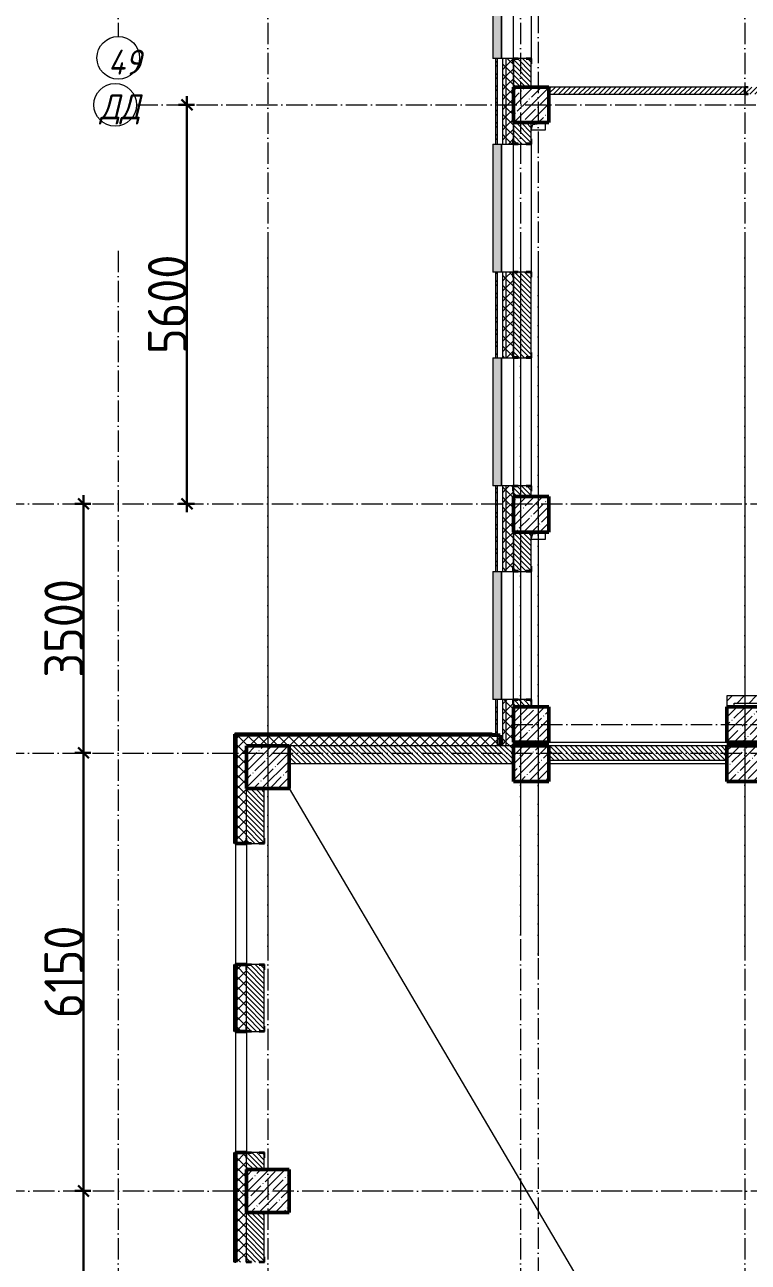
# Model space of a CAD drawing. Header units: millimetres. Extents: x 35697 to 388678, y -91946 to 171347.
# Drawn here: x 351407 to 361571, y -51182 to -33807 of the extents above; entities that cross this region are included whole.
import ezdxf

# ---------------------------------------------------------------- set-up
doc = ezdxf.new("R2010")
doc.units = ezdxf.units.MM
doc.linetypes.add('50_200_ШТРИХ_1Т_ш5_п1_п1_', pattern=[700, 500, -100, 0, -100])
for name, color, linetype, lineweight in [('A-____-____-DIMS', 7, 'Continuous', 9), ('A-DETL-____-OTLN-4', 7, 'Continuous', 18), ('A-FLOR-____-OTLN', 7, 'Continuous', 9), ('A-GENM-____-MCUT', 7, 'Continuous', 25), ('A-GENM-____-OTLN', 7, 'Continuous', 9), ('A-GENM-____-OTLN-1', 7, 'Continuous', 25), ('A-GLAZ-____-OTLN', 7, 'Continuous', 9), ('A-WALL-____-MCUT', 7, 'Continuous', 13), ('A-WALL-____-MCUT-1', 7, 'Continuous', 9), ('A-WALL-____-MCUT-2', 7, 'Continuous', 50), ('A-WALL-____-MCUT-3', 7, 'Continuous', 9), ('A-WALL-____-OTLN', 7, 'Continuous', 9), ('A-WALL-____-PATT-1', 7, 'Continuous', 9), ('A-WALL-FNSH-MCUT-1', 7, 'Continuous', 9), ('S-COLS-____-MCUT', 7, 'Continuous', 50), ('S-COLS-____-OTLN', 7, 'Continuous', 9), ('S-GRID-____-IDEN', 7, 'Continuous', 9), ('S-GRID-____-OTLN-1', 7, '50_200_ШТРИХ_1Т_ш5_п1_п1_', 9), ('стяжа', 7, 'Continuous', 30)]:
    doc.layers.add(name, color=color, linetype=linetype, lineweight=lineweight)
doc.layers.add('A-GLAZ-____-OTLN-1', color=7, linetype='Continuous', lineweight=9, true_color=0xc0c0c0)
doc.styles.add('ISOCPEUR_I_9', font='isocpeui.ttf', dxfattribs={"width": 0.9, "height": 250})
doc.styles.add('СПДС', font='isocpeur.ttf', dxfattribs={"width": 0.9})
doc.dimstyles.new('ISO-2_5_0_9К_БОЛЬШОЙ_ОСИ', dxfattribs={"dimscale": 304.8, "dimtxt": 248.995294, "dimasz": 0.492126, "dimexe": 0.393701, "dimexo": 0, "dimgap": 0, "dimtad": 1, "dimdec": 0, "dimzin": 0, "dimdsep": 46, "dimtxsty": 'ISOCPEUR_I_9', "dimblk1": 'OBLIQUE', "dimblk2": 'OBLIQUE', "dimsah": 1, "dimcen": 0.09, "dimdle": 0.393701, "dimazin": 0, "dimtfac": 1, "dimtdec": 4, "dimtix": 1, "dimtmove": 0, "dimatfit": 3, "dimfxl": 1, "dimtvp": 1, "dimtolj": 1, "dimtzin": 0, "dimarcsym": 2})
pattern_1 = [(45, (-77750, -42681.04), (-114.04925, 114.04925), []), (45, (-77635.95, -42681.04), (-114.04925, 114.04925), [201.613, -40.323, 3.353, -36.97])]
pattern_2 = [(135, (283770.707, -86863.456), (-35.35534, -35.35534), [])]
pattern_3 = [(45, (283770.71, -86863.46), (-70.71068, 70.71068), []), (135, (283770.71, -86863.46), (-70.71068, -70.71068), [])]
pattern_4 = [(45, (-74750, -43231.04), (-114.04925, 114.04925), []), (45, (-74635.95, -43231.04), (-114.04925, 114.04925), [201.613, -40.323, 3.353, -36.97])]
pattern_5 = [(45, (-77750, -43231.04), (-114.04925, 114.04925), []), (45, (-77635.95, -43231.04), (-114.04925, 114.04925), [201.613, -40.323, 3.353, -36.97])]
pattern_6 = [(45, (-74750, -42681.04), (-114.04925, 114.04925), []), (45, (-74635.95, -42681.04), (-114.04925, 114.04925), [201.613, -40.323, 3.353, -36.97])]
pattern_7 = [(45, (283770.71, -86863.46), (-84.85281, 84.85281), [])]

# ---------------------------------------------------------------- blocks, each defined once
blk = doc.blocks.new('BSC_Колонна _Прямоугольная - 500х500-V34-АР1_План отверстий 3 этажа в осях 1-64_Ю-ЯЯ')
at = {"layer": 'S-COLS-____-OTLN'}
h = blk.add_hatch(dxfattribs=at)
h.set_pattern_fill('FP_42', color=256, style=0, pattern_type=2)
h.set_pattern_definition(pattern_1)
h.paths.add_polyline_path([(-250, -250), (250, -250), (250, 250), (-250, 250)], flags=0)
at = {"layer": 'S-COLS-____-MCUT'}
for p, q in [((250, 250), (-250, 250)), ((-250, 250), (-250, -250)), ((250, -250), (250, 250)), ((-250, -250), (250, -250))]:
    blk.add_line(p, q, dxfattribs=at)
blk = doc.blocks.new('BSC_Колонна _Прямоугольная - 500х500-V39-АР1_План отверстий 3 этажа в осях 1-64_Ю-ЯЯ')
at = {"layer": 'S-COLS-____-OTLN'}
h = blk.add_hatch(dxfattribs=at)
h.set_pattern_fill('FP_47', color=256, style=0, pattern_type=2)
h.set_pattern_definition([(315, (-51931.04, 74750), (114.04925, 114.04925), []), (315, (-51931.04, 74635.95), (114.04925, 114.04925), [201.613, -40.323, 3.353, -36.97])])
h.paths.add_polyline_path([(-250, 250), (-250, -250), (250, -250), (250, 250)], flags=0)
at = {"layer": 'S-COLS-____-MCUT'}
for p, q in [((250, 250), (-250, 250)), ((-250, 250), (-250, -250)), ((250, -250), (250, 250)), ((-250, -250), (250, -250))]:
    blk.add_line(p, q, dxfattribs=at)
blk = doc.blocks.new('BSC_Колонна _Прямоугольная - 500х500-V56-АР1_План отверстий 3 этажа в осях 1-64_Ю-ЯЯ')
at = {"layer": 'S-COLS-____-OTLN'}
h = blk.add_hatch(dxfattribs=at)
h.set_pattern_fill('FP_64', color=256, style=0, pattern_type=2)
h.set_pattern_definition(pattern_4)
h.paths.add_polyline_path([(-250, -250), (250, -250), (250, 250), (-250, 250)], flags=0)
at = {"layer": 'S-COLS-____-MCUT'}
for p, q in [((250, 250), (-250, 250)), ((-250, 250), (-250, -250)), ((250, -250), (250, 250)), ((-250, -250), (250, -250))]:
    blk.add_line(p, q, dxfattribs=at)
blk = doc.blocks.new('BSC_Колонна _Прямоугольная - 500х500-V113-АР1_План отверстий 3 этажа в осях 1-64_Ю-ЯЯ')
at = {"layer": 'S-COLS-____-OTLN'}
h = blk.add_hatch(dxfattribs=at)
h.set_pattern_fill('FP_118', color=256, style=0, pattern_type=2)
h.set_pattern_definition([(315, (-46181.04, 74750), (114.04925, 114.04925), []), (315, (-46181.04, 74635.95), (114.04925, 114.04925), [201.613, -40.323, 3.353, -36.97])])
h.paths.add_polyline_path([(-250, 250), (-250, -250), (250, -250), (250, 250)], flags=0)
at = {"layer": 'S-COLS-____-MCUT'}
for p, q in [((250, 250), (-250, 250)), ((-250, 250), (-250, -250)), ((250, -250), (250, 250)), ((-250, -250), (250, -250))]:
    blk.add_line(p, q, dxfattribs=at)
blk = doc.blocks.new('BSC_Колонна _Прямоугольная - 500х500-V118-АР1_План отверстий 3 этажа в осях 1-64_Ю-ЯЯ')
at = {"layer": 'S-COLS-____-OTLN'}
h = blk.add_hatch(dxfattribs=at)
h.set_pattern_fill('FP_123', color=256, style=0, pattern_type=2)
h.set_pattern_definition(pattern_5)
h.paths.add_polyline_path([(-250, -250), (250, -250), (250, 250), (-250, 250)], flags=0)
at = {"layer": 'S-COLS-____-MCUT'}
for p, q in [((250, 250), (-250, 250)), ((-250, 250), (-250, -250)), ((250, -250), (250, 250)), ((-250, -250), (250, -250))]:
    blk.add_line(p, q, dxfattribs=at)
blk = doc.blocks.new('BSC_Колонна _Прямоугольная - 500х500-V119-АР1_План отверстий 3 этажа в осях 1-64_Ю-ЯЯ')
at = {"layer": 'S-COLS-____-OTLN'}
h = blk.add_hatch(dxfattribs=at)
h.set_pattern_fill('FP_124', color=256, style=0, pattern_type=2)
h.set_pattern_definition(pattern_6)
h.paths.add_polyline_path([(-250, -250), (250, -250), (250, 250), (-250, 250), (-250, 12)], flags=0)
at = {"layer": 'S-COLS-____-MCUT'}
for p, q in [((250, 250), (-250, 250)), ((-250, 250), (-250, -250)), ((250, -250), (250, 250)), ((-250, -250), (250, -250))]:
    blk.add_line(p, q, dxfattribs=at)
blk = doc.blocks.new('Фахверк_СКБ_Уголок - 250_2700-27497298-АР1_План отверстий 3 этажа в осях 1-64_Ю-ЯЯ')
at = {"layer": 'A-GENM-____-MCUT'}
for p, q in [((200, 181), (125, 181)), ((125, 181), (125, 106)), ((131, 106), (131, 175)), ((131, 175), (200, 175)), ((200, 175), (200, 181)), ((125, 106), (131, 106)), ((131, -6), (125, -6)), ((125, -6), (125, -81)), ((125, -81), (200, -81)), ((131, -75), (131, -6)), ((200, -75), (131, -75)), ((200, -81), (200, -75))]:
    blk.add_line(p, q, dxfattribs=at)
blk = doc.blocks.new('Фахверк_СКБ_Уголок - 250_2700_1-27501432-АР1_План отверстий 3 этажа в осях 1-64_Ю-ЯЯ')
at = {"layer": 'A-GENM-____-MCUT'}
for p, q in [((200, 181), (125, 181)), ((125, 181), (125, 106)), ((131, 106), (131, 175)), ((131, 175), (200, 175)), ((200, 175), (200, 181)), ((125, 106), (131, 106)), ((131, -6), (125, -6)), ((125, -6), (125, -81)), ((125, -81), (200, -81)), ((131, -75), (131, -6)), ((200, -75), (131, -75)), ((200, -81), (200, -75))]:
    blk.add_line(p, q, dxfattribs=at)
blk = doc.blocks.new('154_Фахверк_СКБ_Швеллер - Тип_100_3380-28543384-АР1_План отверстий 3 этажа в осях 1-64_Ю-ЯЯ')
at = {"layer": 'A-GENM-____-MCUT'}
for p, q in [((175, 50), (125, 50)), ((125, 50), (125, -50)), ((128, 47), (175, 47)), ((128, -47), (128, 47)), ((175, 47), (175, 50)), ((125, -50), (175, -50)), ((175, -47), (128, -47)), ((175, -50), (175, -47))]:
    blk.add_line(p, q, dxfattribs=at)
blk = doc.blocks.new('AR_Отверстие прямоугольное _в плите_ - AR_Отверстие прямоугольное _в плите_-V175-АР1_План отверстий 3 этажа в осях 1-64_Ю-ЯЯ')
at = {"layer": 'A-GENM-____-OTLN'}
for p, q in [((-100, -50), (-75, 25)), ((-75, 25), (100, 50)), ((100, -50), (100, 50)), ((-100, -50), (100, -50))]:
    blk.add_line(p, q, dxfattribs=at)
blk = doc.blocks.new('Отлив_СКБ - Отлив витража_120_НВФ-31885689-АР1_План отверстий 3 этажа в осях 1-64_Ю-ЯЯ')
at = {"layer": 'A-GLAZ-____-OTLN-1'}
for points in [[(1800, 2), (1800, 120), (0, 120), (0, 2), (737, 2)], [(1800, 0), (1800, 2), (0, 2), (0, 0), (737, 0)]]:
    blk.add_hatch(color=256, dxfattribs=at).paths.add_polyline_path(points, flags=0)
at = {"layer": 'A-GLAZ-____-OTLN'}
for p, q in [((0, 83), (0, 120)), ((1800, 120), (0, 120)), ((0, 2), (1800, 2)), ((1800, 120), (1800, 83)), ((1800, 0), (0, 0))]:
    blk.add_line(p, q, dxfattribs=at)
blk = doc.blocks.new('Стены 10 - Стены 4-31628020-АР1_План отверстий 3 этажа в осях 1-64_Ю-ЯЯ')
at = {"layer": 'A-WALL-____-MCUT'}
for p, q in [((23850, 9731), (23800, 9731)), ((23800, 9731), (23800, 9711)), ((23850, 9711), (23850, 9731)), ((23800, 9711), (23850, 9711))]:
    blk.add_line(p, q, dxfattribs=at)
blk = doc.blocks.new('BSC_Колонна _Прямоугольная - 600х600-25984397-АР1_План отверстий 3 этажа в осях 1-64_А-ГГ')
at = {"layer": 'S-COLS-____-OTLN'}
h = blk.add_hatch(dxfattribs=at)
h.set_pattern_fill('FP_47', color=256, style=0, pattern_type=2)
h.set_pattern_definition([(45, (-71050, -42631.04), (-114.04925, 114.04925), []), (45, (-70935.95, -42631.04), (-114.04925, 114.04925), [201.613, -40.323, 3.353, -36.97])])
h.paths.add_polyline_path([(-300, -300), (300, -300), (300, 300), (-300, 300)], flags=0)
at = {"layer": 'S-COLS-____-MCUT'}
for p, q in [((300, 300), (-300, 300)), ((-300, 300), (-300, -300)), ((300, -300), (300, 300)), ((-300, -300), (300, -300))]:
    blk.add_line(p, q, dxfattribs=at)
blk = doc.blocks.new('BSC_Колонна _Прямоугольная - 600х600-V14-АР1_План отверстий 3 этажа в осях 1-64_А-ГГ')
at = {"layer": 'S-COLS-____-OTLN'}
h = blk.add_hatch(dxfattribs=at)
h.set_pattern_fill('FP_50', color=256, style=0, pattern_type=2)
h.set_pattern_definition([(315, (-36681.04, 71050), (114.04925, 114.04925), []), (315, (-36681.04, 70935.95), (114.04925, 114.04925), [201.613, -40.323, 3.353, -36.97])])
h.paths.add_polyline_path([(-300, 300), (-300, -300), (300, -300), (300, 300)], flags=0)
at = {"layer": 'S-COLS-____-MCUT'}
for p, q in [((300, 300), (-300, 300)), ((-300, 300), (-300, -300)), ((300, -300), (300, 300)), ((-300, -300), (300, -300))]:
    blk.add_line(p, q, dxfattribs=at)
blk = doc.blocks.new('BSC_Колонна _Прямоугольная - 500х500-V21-АР1_План отверстий 3 этажа в осях 1-64_А-ГГ')
at = {"layer": 'S-COLS-____-OTLN'}
h = blk.add_hatch(dxfattribs=at)
h.set_pattern_fill('FP_58', color=256, style=0, pattern_type=2)
h.set_pattern_definition(pattern_1)
h.paths.add_polyline_path([(-250, -250), (250, -250), (250, 250), (-250, 250)], flags=0)
at = {"layer": 'S-COLS-____-MCUT'}
for p, q in [((250, 250), (-250, 250)), ((-250, 250), (-250, -250)), ((250, -250), (250, 250)), ((-250, -250), (250, -250))]:
    blk.add_line(p, q, dxfattribs=at)
blk = doc.blocks.new('BSC_Колонна _Прямоугольная - 500х500-V87-АР1_План отверстий 3 этажа в осях 1-64_А-ГГ')
at = {"layer": 'S-COLS-____-OTLN'}
h = blk.add_hatch(dxfattribs=at)
h.set_pattern_fill('FP_124', color=256, style=0, pattern_type=2)
h.set_pattern_definition(pattern_4)
h.paths.add_polyline_path([(-250, -250), (250, -250), (250, 250), (-250, 250)], flags=0)
at = {"layer": 'S-COLS-____-MCUT'}
for p, q in [((250, 250), (-250, 250)), ((-250, 250), (-250, -250)), ((250, -250), (250, 250)), ((-250, -250), (250, -250))]:
    blk.add_line(p, q, dxfattribs=at)
blk = doc.blocks.new('BSC_Колонна _Прямоугольная - 500х500-V142-АР1_План отверстий 3 этажа в осях 1-64_А-ГГ')
at = {"layer": 'S-COLS-____-OTLN'}
h = blk.add_hatch(dxfattribs=at)
h.set_pattern_fill('FP_165', color=256, style=0, pattern_type=2)
h.set_pattern_definition(pattern_5)
h.paths.add_polyline_path([(-250, -250), (250, -250), (250, 250), (-250, 250)], flags=0)
at = {"layer": 'S-COLS-____-MCUT'}
for p, q in [((250, 250), (-250, 250)), ((-250, 250), (-250, -250)), ((250, -250), (250, 250)), ((-250, -250), (250, -250))]:
    blk.add_line(p, q, dxfattribs=at)
blk = doc.blocks.new('BSC_Колонна _Прямоугольная - 500х500-V143-АР1_План отверстий 3 этажа в осях 1-64_А-ГГ')
at = {"layer": 'S-COLS-____-OTLN'}
h = blk.add_hatch(dxfattribs=at)
h.set_pattern_fill('FP_166', color=256, style=0, pattern_type=2)
h.set_pattern_definition(pattern_6)
h.paths.add_polyline_path([(-250, -250), (250, -250), (250, 250), (-250, 250)], flags=0)
at = {"layer": 'S-COLS-____-MCUT'}
for p, q in [((250, 250), (-250, 250)), ((-250, 250), (-250, -250)), ((250, -250), (250, 250)), ((-250, -250), (250, -250))]:
    blk.add_line(p, q, dxfattribs=at)
blk = doc.blocks.new('Фахверк_СКБ_Уголок - 250_3380-27498580-АР1_План отверстий 3 этажа в осях 1-64_А-ГГ')
at = {"layer": 'A-GENM-____-MCUT'}
for p, q in [((200, 181), (125, 181)), ((125, 181), (125, 106)), ((131, 106), (131, 175)), ((131, 175), (200, 175)), ((200, 175), (200, 181)), ((125, 106), (131, 106)), ((131, -6), (125, -6)), ((125, -6), (125, -81)), ((125, -81), (200, -81)), ((131, -75), (131, -6)), ((200, -75), (131, -75)), ((200, -81), (200, -75))]:
    blk.add_line(p, q, dxfattribs=at)
blk = doc.blocks.new('Стены 10 - Стены 4-31628020-АР1_План отверстий 3 этажа в осях 1-64_А-ГГ')
at = {"layer": 'A-WALL-____-MCUT-3'}
for p, q in [((23850, 9731), (23800, 9731)), ((23800, 9731), (23800, 9711)), ((23850, 9711), (23850, 9731)), ((23800, 9711), (23850, 9711))]:
    blk.add_line(p, q, dxfattribs=at)
blk = doc.blocks.new('Ось сетки - Круг_Ø6_00__ISO-2_5_0_9K_-25732049-АР1_План отверстий 3 этажа в осях 1-64_Ю-ЯЯ')
at = {"layer": 'S-GRID-____-IDEN'}
blk.add_circle((0, 0), 3, dxfattribs=at)
blk = doc.blocks.new('_Oblique')
at = {"color": 0, "linetype": 'ByBlock', "lineweight": -2}
blk.add_line((-0.5, -0.5), (0.5, 0.5), dxfattribs=at)
blk = doc.blocks.new('*D2194')
at = {"layer": 'A-____-____-DIMS', "color": 0, "lineweight": -2, "transparency": 16777216}
for p, q in [((353686, -34812), (353686, -40652)), ((353792, -34932), (353566, -34932)), ((353792, -40532), (353566, -40532))]:
    blk.add_line(p, q, dxfattribs=at)
at = {"layer": 'Defpoints', "color": 0, "transparency": 16777216}
for p in [(353792, -34932), (353686, -40532), (353792, -40532)]:
    blk.add_point(p, dxfattribs=at)
at = {"layer": 'A-____-____-DIMS', "color": 0, "lineweight": -2, "transparency": 16777216, "xscale": 150, "yscale": 150, "zscale": 150}
for p, rotation in [((353686, -34932), 90), ((353686, -40532), 270)]:
    blk.add_blockref('_Oblique', p, dxfattribs=dict(at, rotation=rotation))
at = {"layer": 'A-____-____-DIMS', "color": 0, "transparency": 16777216, "insert": (353412, -37732), "char_height": 548.6, "attachment_point": 5, "rotation": 90, "style": 'СПДС'}
blk.add_mtext('\\A1;5600', dxfattribs=at)
blk = doc.blocks.new('*D2195')
at = {"layer": 'A-____-____-DIMS', "color": 0, "lineweight": -2, "transparency": 16777216}
for p, q in [((352231, -40412), (352231, -44152)), ((352337, -40532), (352111, -40532)), ((352337, -44032), (352111, -44032))]:
    blk.add_line(p, q, dxfattribs=at)
at = {"layer": 'Defpoints', "color": 0, "transparency": 16777216}
for p in [(352337, -40532), (352231, -44032), (352337, -44032)]:
    blk.add_point(p, dxfattribs=at)
at = {"layer": 'A-____-____-DIMS', "color": 0, "lineweight": -2, "transparency": 16777216, "xscale": 150, "yscale": 150, "zscale": 150}
for p, rotation in [((352231, -40532), 90), ((352231, -44032), 270)]:
    blk.add_blockref('_Oblique', p, dxfattribs=dict(at, rotation=rotation))
at = {"layer": 'A-____-____-DIMS', "color": 0, "transparency": 16777216, "insert": (351957, -42282), "char_height": 548.6, "attachment_point": 5, "rotation": 90, "style": 'СПДС'}
blk.add_mtext('\\A1;3500', dxfattribs=at)
blk = doc.blocks.new('*D2196')
at = {"layer": 'A-____-____-DIMS', "color": 0, "lineweight": -2, "transparency": 16777216}
for p, q in [((352231, -43912), (352231, -50302)), ((352337, -44032), (352111, -44032)), ((352337, -50182), (352111, -50182))]:
    blk.add_line(p, q, dxfattribs=at)
at = {"layer": 'Defpoints', "color": 0, "transparency": 16777216}
for p in [(352337, -44032), (352231, -50182), (352337, -50182)]:
    blk.add_point(p, dxfattribs=at)
at = {"layer": 'A-____-____-DIMS', "color": 0, "lineweight": -2, "transparency": 16777216, "xscale": 150, "yscale": 150, "zscale": 150}
for p, rotation in [((352231, -44032), 90), ((352231, -50182), 270)]:
    blk.add_blockref('_Oblique', p, dxfattribs=dict(at, rotation=rotation))
at = {"layer": 'A-____-____-DIMS', "color": 0, "transparency": 16777216, "insert": (351957, -47107), "char_height": 548.6, "attachment_point": 5, "rotation": 90, "style": 'СПДС'}
blk.add_mtext('\\A1;6150', dxfattribs=at)
blk = doc.blocks.new('*D2197')
at = {"layer": 'A-____-____-DIMS', "color": 0, "lineweight": -2, "transparency": 16777216}
for p, q in [((352337, -50182), (352111, -50182)), ((352231, -50062), (352231, -56302)), ((352337, -56182), (352111, -56182))]:
    blk.add_line(p, q, dxfattribs=at)
at = {"layer": 'Defpoints', "color": 0, "transparency": 16777216}
for p in [(352337, -50182), (352231, -56182), (352337, -56182)]:
    blk.add_point(p, dxfattribs=at)
at = {"layer": 'A-____-____-DIMS', "color": 0, "lineweight": -2, "transparency": 16777216, "xscale": 150, "yscale": 150, "zscale": 150}
for p, rotation in [((352231, -50182), 90), ((352231, -56182), 270)]:
    blk.add_blockref('_Oblique', p, dxfattribs=dict(at, rotation=rotation))
at = {"layer": 'A-____-____-DIMS', "color": 0, "transparency": 16777216, "insert": (351957, -53182), "char_height": 548.6, "attachment_point": 5, "rotation": 90, "style": 'СПДС'}
blk.add_mtext('\\A1;6000', dxfattribs=at)
blk = doc.blocks.new('3эт')
at = {"layer": 'S-GRID-____-OTLN-1', "color": 251, "ltscale": 0.6, "true_color": 0x636466}
for p, q in [((352720.7, 4029.4), (352720.7, -33971.9)), ((354820.7, 4029.4), (354820.7, -46882.4)), ((358370.7, 4029.4), (358370.7, -46592.2)), ((361520.7, 4029.4), (361520.7, -46882.4)), ((358620.7, 3761.2), (358620.7, -46882.4)), ((352977.2, -34932.4), (387845.1, -34932.4)), ((352720.7, -36982.5), (352720.7, -91346.1)), ((354820.7, -36982.5), (354820.7, -91173.5)), ((358370.7, -36982.5), (358370.7, -75532.4)), ((361520.7, -36982.5), (361520.7, -78293.6)), ((358620.7, -37250.7), (358620.7, -75532.4)), ((351097.5, -40532.4), (374089.5, -40532.4)), ((358243, -43632.4), (387705.3, -43632.4)), ((358243, -43632.4), (387705.3, -43632.4)), ((351097.5, -44032.4), (387845.1, -44032.4)), ((374089.5, -50182.4), (351097.5, -50182.4))]:
    blk.add_line(p, q, dxfattribs=at)
at = {"layer": 'S-GRID-____-IDEN', "xscale": 99.99999999999993, "yscale": 99.99999999999993, "zscale": 99.99999999999993}
for p, rotation in [((352720.7, -34271.9), 180), ((352677.2, -34932.4), 269.9999999999995)]:
    blk.add_blockref('Ось сетки - Круг_Ø6_00__ISO-2_5_0_9K_-25732049-АР1_План отверстий 3 этажа в осях 1-64_Ю-ЯЯ', p, dxfattribs=dict(at, rotation=rotation))
at = {"layer": 'S-GRID-____-IDEN', "char_height": 350, "attachment_point": 1, "style": 'ISOCPEUR_I_9'}
for s, insert, width in [('49', (352577.3, -34157.9), 425.696), ('ДД', (352463.1, -34785.8), 505.063)]:
    blk.add_mtext(s, dxfattribs=dict(at, insert=insert, width=width))
at = {"layer": 'A-____-____-DIMS'}
for base, p1, p2, override, picture, middle in [((353686.1, -40532.4), (353792.1, -34932.4), (353792.1, -40532.4), {"dimtxt": 1.8, "dimpost": '<>', "dimtxsty": 'СПДС', "dimfxl": 5600}, '*D2194', (353411.7, -37732.4)), ((352231.1, -44032.4), (352337.1, -40532.4), (352337.1, -44032.4), {"dimtxt": 1.8, "dimpost": '<>', "dimtxsty": 'СПДС', "dimfxl": 3500}, '*D2195', (351956.7, -42282.4)), ((352231.1, -50182.4), (352337.1, -44032.4), (352337.1, -50182.4), {"dimtxt": 1.8, "dimpost": '<>', "dimtxsty": 'СПДС', "dimfxl": 6150}, '*D2196', (351956.7, -47107.4)), ((352231.1, -56182.4), (352337.1, -50182.4), (352337.1, -56182.4), {"dimtxt": 1.8, "dimpost": '<>', "dimtxsty": 'СПДС', "dimfxl": 6000}, '*D2197', (351956.7, -53182.4))]:
    dim = blk.add_linear_dim(base=base, p1=p1, p2=p2, angle=90, dimstyle='ISO-2_5_0_9К_БОЛЬШОЙ_ОСИ', override=override, dxfattribs=at)
    dim.commit()
    dim.dimension.update_dxf_attribs({"geometry": picture, "text_midpoint": middle})

msp = doc.modelspace()

# ---------------------------------------------------------------- hatches: boundary and pattern name
at = {"layer": 'A-WALL-____-PATT-1'}
h = msp.add_hatch(dxfattribs=at)
h.set_pattern_fill('FP_4', color=256, style=0, pattern_type=2)
h.set_pattern_definition(pattern_3)
h.paths.add_polyline_path([(358171, -43932), (358171, -43282), (358121, -43282), (358121, -43932)], flags=0)
h.paths.add_polyline_path([(358121, -41482), (358171, -41482), (358171, -40282), (358121, -40282), (358121, -40941)], flags=0)
h.paths.add_polyline_path([(358121, -38482), (358171, -38482), (358171, -37282), (358121, -37282), (358121, -37712)], flags=0)
h.paths.add_polyline_path([(358121, -35482), (358171, -35482), (358171, -34282), (358121, -34282), (358121, -35291)], flags=0)
h.paths.add_polyline_path([(358171, -32482), (358171, -31682), (358121, -31682), (358121, -32482)], flags=0)
h = msp.add_hatch(dxfattribs=at)
h.set_pattern_fill('FP_4', color=256, style=0, pattern_type=2)
h.set_pattern_definition(pattern_3)
h.paths.add_polyline_path([(358171, -43932), (358271, -43932), (358271, -43357), (358265, -43357), (358265, -43282), (358171, -43282), (358171, -43882)], flags=0)
h.paths.add_polyline_path([(358265, -41482), (358265, -41407), (358271, -41407), (358271, -40357), (358265, -40357), (358265, -40282), (358171, -40282), (358171, -41482)], flags=0)
h.paths.add_polyline_path([(358265, -38482), (358265, -38407), (358271, -38407), (358271, -37351), (358265, -37351), (358265, -37282), (358171, -37282), (358171, -38482)], flags=0)
h.paths.add_polyline_path([(358265, -35482), (358265, -35407), (358271, -35407), (358271, -34357), (358265, -34357), (358265, -34282), (358171, -34282), (358171, -35482)], flags=0)
h.paths.add_polyline_path([(358265, -32482), (358265, -32407), (358271, -32407), (358271, -31682), (358171, -31682), (358171, -32482)], flags=0)
h = msp.add_hatch(dxfattribs=at)
h.set_pattern_fill('FP_6', color=256, style=0, pattern_type=2)
h.set_pattern_definition([(45, (283770.71, -86863.46), (-85.53659, 85.53659), []), (45, (283827.73, -86863.46), (-85.53659, 85.53659), [])])
h.paths.add_polyline_path([(358041, -43762), (358041, -43282), (358021, -43282), (358021, -43762)], flags=0)
h.paths.add_polyline_path([(358021, -41482), (358041, -41482), (358041, -40282), (358021, -40282), (358021, -40941)], flags=0)
h.paths.add_polyline_path([(358041, -38482), (358041, -37282), (358021, -37282), (358021, -38482)], flags=0)
h.paths.add_polyline_path([(358041, -35482), (358041, -34282), (358021, -34282), (358021, -35482)], flags=0)
h.paths.add_polyline_path([(358041, -32482), (358041, -31922), (358021, -31922), (358021, -32482)], flags=0)
h = msp.add_hatch(dxfattribs=at)
h.set_pattern_fill('FP_9', color=256, style=0, pattern_type=2)
h.set_pattern_definition(pattern_2)
h.paths.add_polyline_path([(358521, -34682), (358521, -34288), (358452, -34288), (358452, -34282), (358340, -34282), (358340, -34288), (358271, -34288), (358271, -34682)], flags=0)
h.paths.add_polyline_path([(358340, -32482), (358452, -32482), (358452, -32476), (358521, -32476), (358521, -32232), (358271, -32232), (358271, -32476), (358340, -32476)], flags=0)
h = msp.add_hatch(dxfattribs=at)
h.set_pattern_fill('FP_8', color=256, style=0, pattern_type=2)
h.set_pattern_definition([(45, (283770.707, -86863.456), (-35.35534, 35.35534), [])])
h.paths.add_polyline_path([(365671, -34782), (365671, -34682), (365467, -34682), (365467, -34690), (365425, -34690), (365425, -34775), (365467, -34775), (365467, -34782)], flags=0)
h.paths.add_polyline_path([(364225, -34782), (364225, -34775), (364266, -34775), (364266, -34690), (364225, -34690), (364225, -34682), (361571, -34682), (361571, -34685), (361524, -34685), (361524, -34779), (361571, -34779), (361571, -34782)], flags=0)
h.paths.add_polyline_path([(361521, -34782), (361521, -34682), (358771, -34682), (358771, -34782), (359758, -34782)], flags=0)
h = msp.add_hatch(dxfattribs=at)
h.set_pattern_fill('FP_9', color=256, style=0, pattern_type=2)
h.set_pattern_definition(pattern_2)
h.paths.add_polyline_path([(358340, -40432), (358521, -40432), (358521, -40288), (358452, -40288), (358452, -40282), (358340, -40282), (358340, -40288), (358271, -40288), (358271, -40432)], flags=0)
h.paths.add_polyline_path([(358452, -38482), (358452, -38476), (358521, -38476), (358521, -37282), (358271, -37282), (358271, -38476), (358340, -38476), (358340, -38482)], flags=0)
h.paths.add_polyline_path([(358452, -35482), (358452, -35476), (358521, -35476), (358521, -35182), (358271, -35182), (358271, -35476), (358340, -35476), (358340, -35482)], flags=0)
h = msp.add_hatch(dxfattribs=at)
h.set_pattern_fill('FP_9', color=256, style=0, pattern_type=2)
h.set_pattern_definition(pattern_2)
h.paths.add_polyline_path([(358340, -43382), (358521, -43382), (358521, -43288), (358452, -43288), (358452, -43282), (358340, -43282), (358340, -43288), (358271, -43288), (358271, -43382)], flags=0)
h.paths.add_polyline_path([(358340, -41482), (358452, -41482), (358452, -41476), (358521, -41476), (358521, -40932), (358271, -40932), (358271, -41476), (358340, -41476)], flags=0)
h = msp.add_hatch(dxfattribs=at)
h.set_pattern_fill('FP_7', color=256, style=0, pattern_type=2)
h.set_pattern_definition(pattern_7)
h.paths.add_polyline_path([(361371, -43382), (361371, -43232), (361271, -43232), (361271, -43382)], flags=0)
h = msp.add_hatch(dxfattribs=at)
h.set_pattern_fill('FP_4', color=256, style=0, pattern_type=2)
h.set_pattern_definition(pattern_7)
h.paths.add_polyline_path([(361371, -43382), (361371, -43232), (361271, -43232), (361271, -43382)], flags=0)
h = msp.add_hatch(dxfattribs=at)
h.set_pattern_fill('FP_7', color=256, style=0, pattern_type=2)
h.set_pattern_definition(pattern_7)
h.paths.add_polyline_path([(362171, -43332), (362171, -43232), (361371, -43232), (361371, -43332), (361525, -43332)], flags=0)
h.paths.add_polyline_path([(362871, -43332), (362871, -43232), (362771, -43232), (362771, -43235), (362724, -43235), (362724, -43329), (362771, -43329), (362771, -43332)], flags=0)
h = msp.add_hatch(dxfattribs=at)
h.set_pattern_fill('FP_4', color=256, style=0, pattern_type=2)
h.set_pattern_definition(pattern_7)
h.paths.add_polyline_path([(362771, -43332), (362871, -43332), (362871, -43232), (362771, -43232), (362771, -43235), (362724, -43235), (362724, -43329), (362771, -43329)], flags=0)
h.paths.add_polyline_path([(361371, -43332), (362171, -43332), (362171, -43232), (361371, -43232)], flags=0)
h = msp.add_hatch(dxfattribs=at)
h.set_pattern_fill('FP_4', color=256, style=0, pattern_type=2)
h.set_pattern_definition(pattern_3)
h.paths.add_polyline_path([(358085, -43932), (358085, -43782), (354371, -43782), (354371, -43932), (357990, -43932)], flags=0)
h = msp.add_hatch(dxfattribs=at)
h.set_pattern_fill('FP_1', color=256, style=0, pattern_type=2)
h.set_pattern_definition(pattern_3)
h.paths.add_polyline_path([(358085, -43932), (358085, -43782), (354371, -43782), (354371, -43932), (357991, -43932)], flags=0)
h = msp.add_hatch(dxfattribs=at)
h.set_pattern_fill('FP_1', color=256, style=0, pattern_type=2)
h.set_pattern_definition(pattern_3)
h.paths.add_polyline_path([(354371, -74532), (354521, -74532), (354521, -73237), (354515, -73237), (354515, -73162), (354371, -73162)], flags=0)
h.paths.add_polyline_path([(354456, -71462), (354515, -71462), (354515, -71387), (354521, -71387), (354521, -70597), (354515, -70597), (354515, -70522), (354371, -70522), (354371, -71462)], flags=0)
h.paths.add_polyline_path([(354456, -68822), (354515, -68822), (354515, -68747), (354521, -68747), (354521, -67357), (354515, -67357), (354515, -67282), (354371, -67282), (354371, -68822)], flags=0)
h.paths.add_polyline_path([(354456, -65582), (354515, -65582), (354515, -65507), (354521, -65507), (354521, -64717), (354515, -64717), (354515, -64642), (354371, -64642), (354371, -65582)], flags=0)
h.paths.add_polyline_path([(354456, -62942), (354515, -62942), (354515, -62867), (354521, -62867), (354521, -61477), (354515, -61477), (354515, -61402), (354371, -61402), (354371, -62942)], flags=0)
h.paths.add_polyline_path([(354371, -59702), (354515, -59702), (354515, -59627), (354521, -59627), (354521, -58837), (354515, -58837), (354515, -58762), (354371, -58762)], flags=0)
h.paths.add_polyline_path([(354371, -57062), (354515, -57062), (354515, -56987), (354521, -56987), (354521, -55597), (354515, -55597), (354515, -55522), (354371, -55522)], flags=0)
h.paths.add_polyline_path([(354371, -53822), (354515, -53822), (354515, -53747), (354521, -53747), (354521, -52957), (354515, -52957), (354515, -52882), (354371, -52882)], flags=0)
h.paths.add_polyline_path([(354515, -51182), (354515, -51107), (354521, -51107), (354521, -49717), (354515, -49717), (354515, -49642), (354371, -49642), (354371, -51182), (354456, -51182)], flags=0)
h.paths.add_polyline_path([(354515, -47942), (354515, -47867), (354521, -47867), (354521, -47077), (354515, -47077), (354515, -47002), (354371, -47002), (354371, -47942), (354456, -47942)], flags=0)
h.paths.add_polyline_path([(354515, -45302), (354515, -45227), (354521, -45227), (354521, -43932), (354371, -43932), (354371, -45302), (354456, -45302)], flags=0)
h = msp.add_hatch(dxfattribs=at)
h.set_pattern_fill('FP_9', color=256, style=0, pattern_type=2)
h.set_pattern_definition(pattern_2)
h.paths.add_polyline_path([(358271, -44182), (358271, -43932), (355121, -43932), (355121, -44182), (357990, -44182)], flags=0)
h = msp.add_hatch(dxfattribs=at)
h.set_pattern_fill('FP_6', color=256, style=0, pattern_type=2)
h.set_pattern_definition(pattern_2)
h.paths.add_polyline_path([(358271, -44182), (358271, -43932), (355121, -43932), (355121, -44182), (357991, -44182)], flags=0)
h = msp.add_hatch(dxfattribs=at)
h.set_pattern_fill('FP_9', color=256, style=0, pattern_type=2)
h.set_pattern_definition(pattern_2)
h.paths.add_polyline_path([(361271, -44132), (361271, -43932), (358771, -43932), (358771, -44132), (359758, -44132)], flags=0)
h = msp.add_hatch(dxfattribs=at)
h.set_pattern_fill('FP_6', color=256, style=0, pattern_type=2)
h.set_pattern_definition(pattern_2)
h.paths.add_polyline_path([(361271, -44132), (361271, -43932), (358771, -43932), (358771, -44132), (359758, -44132)], flags=0)
h = msp.add_hatch(dxfattribs=at)
h.set_pattern_fill('FP_6', color=256, style=0, pattern_type=2)
h.set_pattern_definition(pattern_2)
h.paths.add_polyline_path([(354590, -49882), (354771, -49882), (354771, -49648), (354702, -49648), (354702, -49642), (354590, -49642), (354590, -49648), (354521, -49648), (354521, -49882)], flags=0)
h.paths.add_polyline_path([(354590, -47942), (354702, -47942), (354702, -47936), (354771, -47936), (354771, -47008), (354702, -47008), (354702, -47002), (354590, -47002), (354590, -47008), (354521, -47008), (354521, -47936), (354590, -47936)], flags=0)
h.paths.add_polyline_path([(354702, -45302), (354702, -45296), (354771, -45296), (354771, -44532), (354521, -44532), (354521, -45296), (354590, -45296), (354590, -45302)], flags=0)
h = msp.add_hatch(dxfattribs=at)
h.set_pattern_fill('FP_6', color=256, style=0, pattern_type=2)
h.set_pattern_definition(pattern_2)
h.paths.add_polyline_path([(354702, -55882), (354771, -55882), (354771, -55528), (354702, -55528), (354702, -55522), (354590, -55522), (354590, -55528), (354521, -55528), (354521, -55882)], flags=0)
h.paths.add_polyline_path([(354702, -53822), (354702, -53816), (354771, -53816), (354771, -52888), (354702, -52888), (354702, -52882), (354590, -52882), (354590, -52888), (354521, -52888), (354521, -53816), (354590, -53816), (354590, -53822)], flags=0)
h.paths.add_polyline_path([(354702, -51182), (354702, -51176), (354771, -51176), (354771, -50482), (354521, -50482), (354521, -51176), (354590, -51176), (354590, -51182)], flags=0)

# ---------------------------------------------------------------- linework, layer by layer
at = {"layer": 'A-DETL-____-OTLN-4'}
msp.add_line((355121, -44532), (372521, -74032), dxfattribs=at)
at = {"layer": 'A-FLOR-____-OTLN'}
for p, q in [((358771, -43882), (361271, -43882)), ((358771, -43882), (361271, -43882)), ((358771, -44182), (361271, -44182)), ((358771, -44182), (361271, -44182))]:
    msp.add_line(p, q, dxfattribs=at)
at = {"layer": 'A-WALL-____-MCUT'}
for p, q in [((358041, -34282), (358041, -35482)), ((358265, -34282), (358041, -34282)), ((358452, -34282), (358340, -34282)), ((358521, -34682), (358521, -34357)), ((358521, -35407), (358521, -35182)), ((358041, -35482), (358265, -35482)), ((358340, -35482), (358452, -35482)), ((358041, -37282), (358041, -38482)), ((358265, -37282), (358041, -37282)), ((358452, -37282), (358340, -37282)), ((358521, -38407), (358521, -37351)), ((358041, -38482), (358265, -38482)), ((358340, -38482), (358452, -38482)), ((358041, -40282), (358041, -41482)), ((358265, -40282), (358041, -40282)), ((358452, -40282), (358340, -40282)), ((358521, -40432), (358521, -40357)), ((358521, -41407), (358521, -40932)), ((358041, -41482), (358265, -41482)), ((358340, -41482), (358452, -41482)), ((358041, -43282), (358041, -43932)), ((358265, -43282), (358041, -43282)), ((358452, -43282), (358340, -43282)), ((358521, -43382), (358521, -43357)), ((358271, -43932), (355121, -43932)), ((358271, -43932), (358271, -43882)), ((361271, -43932), (358771, -43932)), ((358771, -44132), (361271, -44132)), ((355121, -44182), (358271, -44182))]:
    msp.add_line(p, q, dxfattribs=at)
at = {"layer": 'A-WALL-____-MCUT-1'}
for p, q in [((358121, -35482), (358121, -34282)), ((358171, -35482), (358171, -34282)), ((358271, -34357), (358271, -34682)), ((358271, -34682), (358271, -34357)), ((358271, -35407), (358271, -35182)), ((358271, -35182), (358271, -35407)), ((358121, -38482), (358121, -37282)), ((358171, -38482), (358171, -37282)), ((358271, -38407), (358271, -37351)), ((358271, -37351), (358271, -38407)), ((358121, -41482), (358121, -40282)), ((358171, -41482), (358171, -40282)), ((358271, -40432), (358271, -40357)), ((358271, -40357), (358271, -40432)), ((358271, -41407), (358271, -40932)), ((358271, -40932), (358271, -41407)), ((358121, -43932), (358121, -43282)), ((358171, -43932), (358171, -43282)), ((358271, -43382), (358271, -43357)), ((358271, -43357), (358271, -43382)), ((357971, -43770), (354359, -43770)), ((357971, -43775), (354364, -43775)), ((358085, -43782), (357971, -43782)), ((358085, -43932), (358085, -43782))]:
    msp.add_line(p, q, dxfattribs=at)
at = {"layer": 'A-WALL-____-MCUT-2'}
for p, q in [((357971, -43770), (354359, -43770)), ((354359, -43770), (354359, -45302)), ((357971, -43775), (354364, -43775)), ((354364, -43775), (354364, -45302)), ((354371, -43782), (354371, -45302)), ((358085, -43782), (357971, -43782)), ((358085, -43932), (358085, -43782)), ((354371, -45302), (354515, -45302)), ((354359, -47002), (354359, -47942)), ((354364, -47002), (354364, -47942)), ((354371, -47002), (354371, -47942)), ((354515, -47002), (354371, -47002)), ((354371, -47942), (354515, -47942)), ((354359, -49642), (354359, -51182)), ((354364, -49642), (354364, -51182)), ((354371, -49642), (354371, -51182)), ((354515, -49642), (354371, -49642))]:
    msp.add_line(p, q, dxfattribs=at)
at = {"layer": 'A-WALL-____-MCUT-3'}
for p, q in [((358271, -43932), (355121, -43932)), ((358271, -43932), (358271, -43882)), ((361271, -43932), (358771, -43932)), ((358771, -44132), (361271, -44132)), ((355121, -44182), (358271, -44182)), ((354521, -45227), (354521, -44532)), ((354771, -45227), (354771, -44532)), ((354590, -45302), (354702, -45302)), ((354521, -47867), (354521, -47077)), ((354702, -47002), (354590, -47002)), ((354771, -47867), (354771, -47077)), ((354590, -47942), (354702, -47942)), ((354702, -49642), (354590, -49642)), ((354521, -49882), (354521, -49717)), ((354771, -49882), (354771, -49717)), ((354521, -51107), (354521, -50482)), ((354771, -51107), (354771, -50482))]:
    msp.add_line(p, q, dxfattribs=at)
at = {"layer": 'A-WALL-____-OTLN'}
for p, q in [((358271, -34282), (358271, -32482)), ((358521, -32482), (358521, -34282)), ((358271, -37276), (358271, -35482)), ((358521, -35482), (358521, -37276)), ((358271, -38482), (358271, -40282)), ((358521, -38482), (358521, -40282)), ((358271, -43282), (358271, -41482)), ((358521, -41482), (358521, -43282)), ((354371, -47002), (354371, -45302)), ((354521, -45302), (354521, -47002)), ((354371, -49642), (354371, -47942)), ((354521, -47942), (354521, -49642))]:
    msp.add_line(p, q, dxfattribs=at)
at = {"layer": 'A-WALL-FNSH-MCUT-1'}
for p, q in [((358041, -34282), (358021, -34282)), ((358021, -34282), (358021, -35482)), ((361521, -34682), (358771, -34682)), ((358771, -34782), (361521, -34782)), ((358021, -35482), (358041, -35482)), ((358041, -37282), (358021, -37282)), ((358021, -37282), (358021, -38482)), ((358021, -38482), (358041, -38482)), ((358041, -40282), (358021, -40282)), ((358021, -40282), (358021, -41482)), ((358021, -41482), (358041, -41482)), ((361271, -43232), (361271, -43382)), ((362171, -43232), (361271, -43232)), ((361271, -43232), (361271, -43382)), ((362171, -43232), (361271, -43232)), ((358041, -43282), (358021, -43282)), ((358021, -43282), (358021, -43762)), ((361371, -43382), (361371, -43332)), ((361371, -43332), (362171, -43332)), ((361371, -43382), (361371, -43332)), ((361371, -43332), (362171, -43332)), ((357971, -43762), (354351, -43762)), ((357971, -43762), (354351, -43762)), ((354351, -43762), (354351, -45302)), ((354371, -43782), (357971, -43782)), ((354371, -43782), (357971, -43782)), ((354371, -45302), (354371, -43782)), ((357971, -43782), (357971, -43762)), ((357971, -43782), (357971, -43762)), ((358021, -43762), (358041, -43762)), ((358021, -43762), (358041, -43762)), ((354351, -45302), (354371, -45302)), ((354371, -47002), (354351, -47002)), ((354351, -47002), (354351, -47942)), ((354371, -47942), (354371, -47002)), ((354351, -47942), (354371, -47942)), ((354371, -49642), (354351, -49642)), ((354351, -49642), (354351, -51182)), ((354371, -51182), (354371, -49642)), ((354351, -51182), (354371, -51182))]:
    msp.add_line(p, q, dxfattribs=at)

# ---------------------------------------------------------------- block references
at = {"layer": 'A-GENM-____-OTLN'}
for p in [(358621, -35232), (358621, -40982)]:
    msp.add_blockref('AR_Отверстие прямоугольное _в плите_ - AR_Отверстие прямоугольное _в плите_-V175-АР1_План отверстий 3 этажа в осях 1-64_Ю-ЯЯ', p, dxfattribs=at)
at = {"layer": 'A-GENM-____-OTLN-1'}
for name, p, rotation in [('Фахверк_СКБ_Уголок - 250_2700-27497298-АР1_План отверстий 3 этажа в осях 1-64_Ю-ЯЯ', (358346, -34157), 269.9999999999999), ('Фахверк_СКБ_Уголок - 250_2700-27497298-АР1_План отверстий 3 этажа в осях 1-64_Ю-ЯЯ', (358446, -35607), 89.99999999999991), ('Фахверк_СКБ_Уголок - 250_2700-27497298-АР1_План отверстий 3 этажа в осях 1-64_Ю-ЯЯ', (358346, -37151), 269.9999999999999), ('Фахверк_СКБ_Уголок - 250_2700-27497298-АР1_План отверстий 3 этажа в осях 1-64_Ю-ЯЯ', (358446, -38607), 89.99999999999991), ('Фахверк_СКБ_Уголок - 250_2700_1-27501432-АР1_План отверстий 3 этажа в осях 1-64_Ю-ЯЯ', (358346, -40157), 269.9999999999999), ('Фахверк_СКБ_Уголок - 250_2700-27497298-АР1_План отверстий 3 этажа в осях 1-64_Ю-ЯЯ', (358446, -41607), 89.99999999999991), ('Фахверк_СКБ_Уголок - 250_2700_1-27501432-АР1_План отверстий 3 этажа в осях 1-64_Ю-ЯЯ', (358346, -43157), 269.9999999999999), ('Фахверк_СКБ_Уголок - 250_3380-27498580-АР1_План отверстий 3 этажа в осях 1-64_А-ГГ', (354696, -45427), 89.99999999999991), ('Фахверк_СКБ_Уголок - 250_3380-27498580-АР1_План отверстий 3 этажа в осях 1-64_А-ГГ', (354596, -46877), 269.9999999999999), ('Фахверк_СКБ_Уголок - 250_3380-27498580-АР1_План отверстий 3 этажа в осях 1-64_А-ГГ', (354696, -48067), 89.99999999999991), ('Фахверк_СКБ_Уголок - 250_3380-27498580-АР1_План отверстий 3 этажа в осях 1-64_А-ГГ', (354596, -49517), 269.9999999999999), ('Фахверк_СКБ_Уголок - 250_3380-27498580-АР1_План отверстий 3 этажа в осях 1-64_А-ГГ', (354696, -51307), 89.99999999999991)]:
    msp.add_blockref(name, p, dxfattribs=dict(at, rotation=rotation))
msp.add_blockref('154_Фахверк_СКБ_Швеллер - Тип_100_3380-28543384-АР1_План отверстий 3 этажа в осях 1-64_Ю-ЯЯ', (361396, -34732), dxfattribs=at)
at = {"layer": 'A-GLAZ-____-OTLN', "rotation": 90}
for p in [(358104, -34282), (358104, -37282), (358104, -40282), (358104, -43282)]:
    msp.add_blockref('Отлив_СКБ - Отлив витража_120_НВФ-31885689-АР1_План отверстий 3 этажа в осях 1-64_Ю-ЯЯ', p, dxfattribs=at)
at = {"layer": 'A-WALL-____-OTLN'}
for name in ['Стены 10 - Стены 4-31628020-АР1_План отверстий 3 этажа в осях 1-64_Ю-ЯЯ', 'Стены 10 - Стены 4-31628020-АР1_План отверстий 3 этажа в осях 1-64_А-ГГ']:
    msp.add_blockref(name, (334171, -53493), dxfattribs=at)
at = {"layer": 'S-COLS-____-OTLN', "rotation": 89.9999999999999}
for name, p in [('BSC_Колонна _Прямоугольная - 500х500-V39-АР1_План отверстий 3 этажа в осях 1-64_Ю-ЯЯ', (358521, -34932)), ('BSC_Колонна _Прямоугольная - 500х500-V113-АР1_План отверстий 3 этажа в осях 1-64_Ю-ЯЯ', (358521, -40682)), ('BSC_Колонна _Прямоугольная - 600х600-V14-АР1_План отверстий 3 этажа в осях 1-64_А-ГГ', (354821, -50182))]:
    msp.add_blockref(name, p, dxfattribs=at)
at = {"layer": 'S-COLS-____-OTLN'}
for name, p in [('BSC_Колонна _Прямоугольная - 500х500-V56-АР1_План отверстий 3 этажа в осях 1-64_Ю-ЯЯ', (358521, -43632)), ('BSC_Колонна _Прямоугольная - 500х500-V87-АР1_План отверстий 3 этажа в осях 1-64_А-ГГ', (358521, -43632)), ('BSC_Колонна _Прямоугольная - 500х500-V118-АР1_План отверстий 3 этажа в осях 1-64_Ю-ЯЯ', (361521, -43632)), ('BSC_Колонна _Прямоугольная - 500х500-V142-АР1_План отверстий 3 этажа в осях 1-64_А-ГГ', (361521, -43632)), ('BSC_Колонна _Прямоугольная - 600х600-25984397-АР1_План отверстий 3 этажа в осях 1-64_А-ГГ', (354821, -44232)), ('BSC_Колонна _Прямоугольная - 500х500-V119-АР1_План отверстий 3 этажа в осях 1-64_Ю-ЯЯ', (358521, -44182)), ('BSC_Колонна _Прямоугольная - 500х500-V143-АР1_План отверстий 3 этажа в осях 1-64_А-ГГ', (358521, -44182)), ('BSC_Колонна _Прямоугольная - 500х500-V34-АР1_План отверстий 3 этажа в осях 1-64_Ю-ЯЯ', (361521, -44182)), ('BSC_Колонна _Прямоугольная - 500х500-V21-АР1_План отверстий 3 этажа в осях 1-64_А-ГГ', (361521, -44182))]:
    msp.add_blockref(name, p, dxfattribs=at)
at = {"layer": 'стяжа'}
msp.add_blockref('3эт', (0, 0), dxfattribs=at)

doc.saveas('drawing.dxf')
